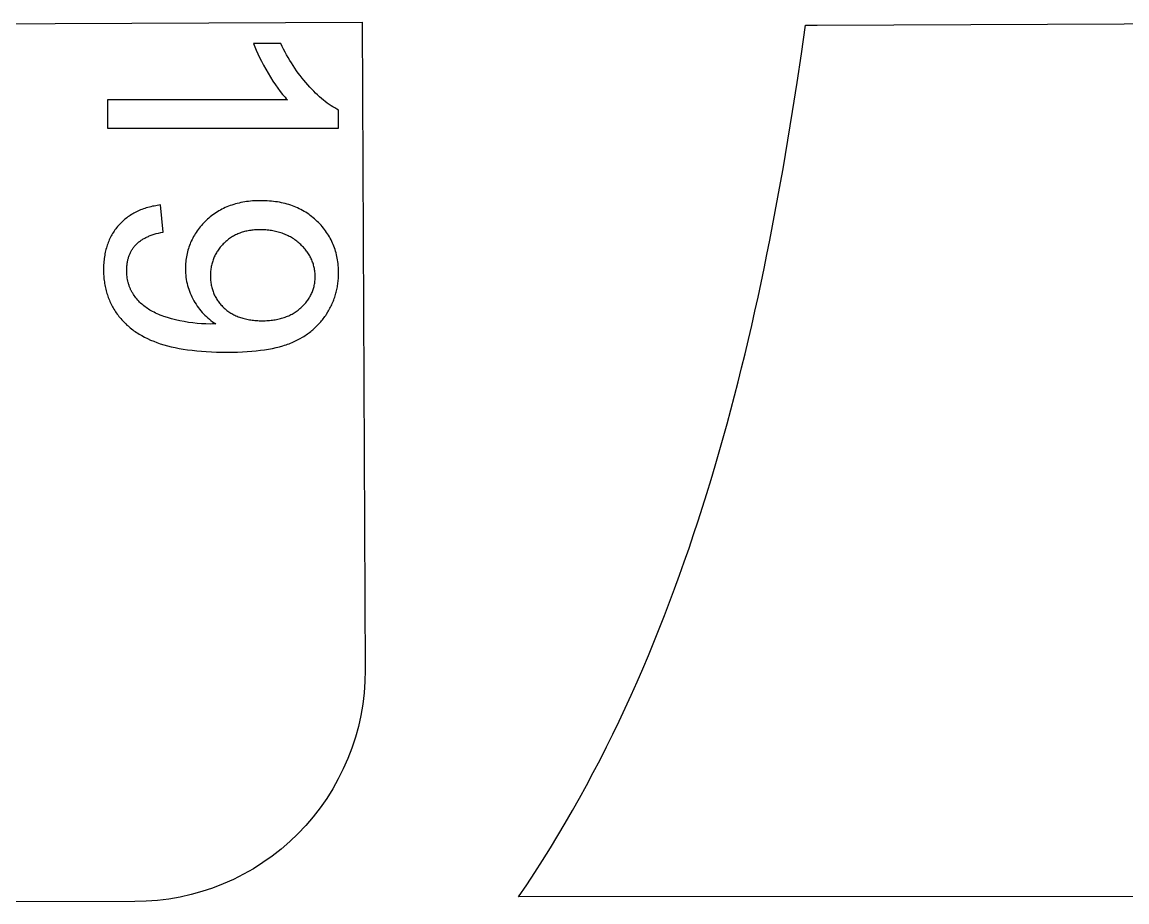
# Model space of a CAD drawing. Extents: x -8894 to -3022, y 6798 to 8329.
# Drawn here: x -4932.7 to -4692.9, y 7815.2 to 8006 of the extents above; entities that cross this region are included whole.
import ezdxf

# ---------------------------------------------------------------- set-up
doc = ezdxf.new("R2010")
doc.units = 0
doc.layers.add('LAYER_03', color=7, linetype='CONTINUOUS')
doc.layers.add('STEVILKE', color=7, linetype='CONTINUOUS')

msp = doc.modelspace()

# ---------------------------------------------------------------- linework, layer by layer
at = {"layer": 'LAYER_03'}
msp.add_lwpolyline([(-5008.86, 8005.37), (-4858.86, 8006.01), (-4858.25, 7865.48, -0.415363), (-4908.23, 7815.26), (-5058.73, 7815.2)], format="xyb", dxfattribs=at)
msp.add_lwpolyline([(-4659.52, 7816.34), (-4824.95, 7816.27), (-4823.16, 7818.9), (-4821.42, 7821.55), (-4819.71, 7824.21), (-4818.04, 7826.89), (-4816.4, 7829.58), (-4814.79, 7832.28), (-4813.22, 7835), (-4811.68, 7837.73), (-4810.18, 7840.48), (-4808.71, 7843.24), (-4807.26, 7846.01), (-4805.85, 7848.8), (-4804.47, 7851.6), (-4803.12, 7854.41), (-4801.79, 7857.23), (-4800.5, 7860.06), (-4799.23, 7862.91), (-4797.99, 7865.76), (-4796.77, 7868.63), (-4795.58, 7871.51), (-4794.42, 7874.39), (-4793.28, 7877.29), (-4792.16, 7880.2), (-4791.07, 7883.12), (-4790, 7886.05), (-4788.96, 7888.98), (-4787.94, 7891.93), (-4786.94, 7894.89), (-4785.96, 7897.85), (-4785, 7900.83), (-4784.07, 7903.81), (-4783.15, 7906.8), (-4782.26, 7909.8), (-4781.38, 7912.81), (-4780.52, 7915.83), (-4779.69, 7918.85), (-4778.87, 7921.89), (-4778.07, 7924.93), (-4777.29, 7927.97), (-4776.52, 7931.03), (-4775.78, 7934.09), (-4775.05, 7937.15), (-4774.34, 7940.22), (-4773.64, 7943.3), (-4772.96, 7946.38), (-4772.3, 7949.46), (-4771.65, 7952.55), (-4771.02, 7955.64), (-4770.4, 7958.73), (-4769.8, 7961.82), (-4769.22, 7964.92), (-4768.64, 7968.02), (-4768.08, 7971.12), (-4767.54, 7974.22), (-4767, 7977.33), (-4766.48, 7980.44), (-4765.97, 7983.55), (-4765.47, 7986.66), (-4764.5, 7992.89), (-4763.56, 7999.12), (-4762.66, 8005.36), (-4760.15, 8005.37), (-4610.15, 8006.01)], dxfattribs=at)
at = {"layer": 'STEVILKE'}
for p, q in [((-4888.06, 7958.77), (-4888.26, 7958.61)), ((-4887.86, 7958.93), (-4888.06, 7958.77)), ((-4887.65, 7959.08), (-4887.86, 7958.93)), ((-4887.44, 7959.22), (-4887.65, 7959.08)), ((-4887.23, 7959.36), (-4887.44, 7959.22)), ((-4887.02, 7959.49), (-4887.23, 7959.36)), ((-4886.8, 7959.62), (-4887.02, 7959.49)), ((-4886.57, 7959.74), (-4886.8, 7959.62)), ((-4886.35, 7959.85), (-4886.57, 7959.74)), ((-4886.12, 7959.96), (-4886.35, 7959.85)), ((-4885.88, 7960.07), (-4886.12, 7959.96)), ((-4885.65, 7960.17), (-4885.88, 7960.07)), ((-4885.41, 7960.26), (-4885.65, 7960.17)), ((-4885.16, 7960.35), (-4885.41, 7960.26)), ((-4884.91, 7960.43), (-4885.16, 7960.35)), ((-4884.66, 7960.5), (-4884.91, 7960.43)), ((-4884.41, 7960.57), (-4884.66, 7960.5)), ((-4884.15, 7960.64), (-4884.41, 7960.57)), ((-4883.89, 7960.7), (-4884.15, 7960.64)), ((-4883.62, 7960.75), (-4883.89, 7960.7)), ((-4883.36, 7960.8), (-4883.62, 7960.75)), ((-4883.08, 7960.84), (-4883.36, 7960.8)), ((-4882.81, 7960.88), (-4883.08, 7960.84)), ((-4882.53, 7960.91), (-4882.81, 7960.88)), ((-4882.25, 7960.93), (-4882.53, 7960.91)), ((-4881.96, 7960.95), (-4882.25, 7960.93)), ((-4881.67, 7960.97), (-4881.96, 7960.95)), ((-4881.38, 7960.98), (-4881.67, 7960.97)), ((-4881.08, 7960.98), (-4881.38, 7960.98)), ((-4880.75, 7960.98), (-4881.08, 7960.98)), ((-4880.42, 7960.97), (-4880.75, 7960.98)), ((-4880.1, 7960.95), (-4880.42, 7960.97)), ((-4879.78, 7960.93), (-4880.1, 7960.95)), ((-4879.47, 7960.91), (-4879.78, 7960.93)), ((-4879.16, 7960.87), (-4879.47, 7960.91)), ((-4878.85, 7960.83), (-4879.16, 7960.87)), ((-4878.55, 7960.79), (-4878.85, 7960.83)), ((-4878.25, 7960.74), (-4878.55, 7960.79)), ((-4877.95, 7960.68), (-4878.25, 7960.74)), ((-4877.66, 7960.62), (-4877.95, 7960.68)), ((-4877.37, 7960.55), (-4877.66, 7960.62)), ((-4877.09, 7960.48), (-4877.37, 7960.55)), ((-4876.81, 7960.4), (-4877.09, 7960.48)), ((-4876.53, 7960.31), (-4876.81, 7960.4)), ((-4876.26, 7960.22), (-4876.53, 7960.31)), ((-4875.99, 7960.12), (-4876.26, 7960.22)), ((-4875.73, 7960.02), (-4875.99, 7960.12)), ((-4875.46, 7959.91), (-4875.73, 7960.02)), ((-4875.21, 7959.79), (-4875.46, 7959.91)), ((-4874.95, 7959.67), (-4875.21, 7959.79)), ((-4874.7, 7959.55), (-4874.95, 7959.67)), ((-4874.46, 7959.41), (-4874.7, 7959.55)), ((-4874.22, 7959.27), (-4874.46, 7959.41)), ((-4873.98, 7959.13), (-4874.22, 7959.27)), ((-4873.75, 7958.98), (-4873.98, 7959.13)), ((-4873.52, 7958.82), (-4873.75, 7958.98)), ((-4873.29, 7958.66), (-4873.52, 7958.82)), ((-4890.28, 7956.37), (-4890.41, 7956.17)), ((-4890.14, 7956.58), (-4890.28, 7956.37)), ((-4890, 7956.77), (-4890.14, 7956.58)), ((-4889.85, 7956.97), (-4890, 7956.77)), ((-4889.69, 7957.17), (-4889.85, 7956.97)), ((-4889.53, 7957.36), (-4889.69, 7957.17)), ((-4889.37, 7957.55), (-4889.53, 7957.36)), ((-4889.2, 7957.73), (-4889.37, 7957.55)), ((-4889.02, 7957.92), (-4889.2, 7957.73)), ((-4888.84, 7958.1), (-4889.02, 7957.92)), ((-4888.65, 7958.28), (-4888.84, 7958.1)), ((-4888.46, 7958.45), (-4888.65, 7958.28)), ((-4888.26, 7958.61), (-4888.46, 7958.45)), ((-4873.07, 7958.49), (-4873.29, 7958.66)), ((-4872.85, 7958.31), (-4873.07, 7958.49)), ((-4872.63, 7958.13), (-4872.85, 7958.31)), ((-4872.42, 7957.95), (-4872.63, 7958.13)), ((-4872.22, 7957.76), (-4872.42, 7957.95)), ((-4872.02, 7957.56), (-4872.22, 7957.76)), ((-4871.83, 7957.37), (-4872.02, 7957.56)), ((-4871.64, 7957.17), (-4871.83, 7957.37)), ((-4871.46, 7956.97), (-4871.64, 7957.17)), ((-4871.29, 7956.77), (-4871.46, 7956.97)), ((-4871.12, 7956.57), (-4871.29, 7956.77)), ((-4870.96, 7956.36), (-4871.12, 7956.57)), ((-4870.81, 7956.16), (-4870.96, 7956.36)), ((-4891.4, 7953.97), (-4891.46, 7953.74)), ((-4891.33, 7954.2), (-4891.4, 7953.97)), ((-4891.25, 7954.43), (-4891.33, 7954.2)), ((-4891.16, 7954.66), (-4891.25, 7954.43)), ((-4891.07, 7954.88), (-4891.16, 7954.66)), ((-4890.98, 7955.1), (-4891.07, 7954.88)), ((-4890.87, 7955.32), (-4890.98, 7955.1)), ((-4890.77, 7955.54), (-4890.87, 7955.32)), ((-4890.65, 7955.75), (-4890.77, 7955.54)), ((-4890.53, 7955.96), (-4890.65, 7955.75)), ((-4890.41, 7956.17), (-4890.53, 7955.96)), ((-4870.66, 7955.95), (-4870.81, 7956.16)), ((-4870.52, 7955.74), (-4870.66, 7955.95)), ((-4870.39, 7955.52), (-4870.52, 7955.74)), ((-4870.26, 7955.31), (-4870.39, 7955.52)), ((-4870.14, 7955.09), (-4870.26, 7955.31)), ((-4870.03, 7954.87), (-4870.14, 7955.09)), ((-4869.92, 7954.65), (-4870.03, 7954.87)), ((-4869.82, 7954.42), (-4869.92, 7954.65)), ((-4869.72, 7954.2), (-4869.82, 7954.42)), ((-4869.64, 7953.97), (-4869.72, 7954.2)), ((-4869.55, 7953.74), (-4869.64, 7953.97)), ((-4891.79, 7951.77), (-4891.81, 7951.52)), ((-4891.81, 7951.52), (-4891.81, 7951.26)), ((-4891.77, 7952.03), (-4891.79, 7951.77)), ((-4891.74, 7952.28), (-4891.77, 7952.03)), ((-4891.71, 7952.53), (-4891.74, 7952.28)), ((-4891.67, 7952.78), (-4891.71, 7952.53)), ((-4891.63, 7953.02), (-4891.67, 7952.78)), ((-4891.58, 7953.26), (-4891.63, 7953.02)), ((-4891.53, 7953.5), (-4891.58, 7953.26)), ((-4891.46, 7953.74), (-4891.53, 7953.5)), ((-4869.48, 7953.51), (-4869.55, 7953.74)), ((-4869.41, 7953.28), (-4869.48, 7953.51)), ((-4869.35, 7953.04), (-4869.41, 7953.28)), ((-4869.29, 7952.8), (-4869.35, 7953.04)), ((-4869.24, 7952.56), (-4869.29, 7952.8)), ((-4869.2, 7952.32), (-4869.24, 7952.56)), ((-4869.17, 7952.07), (-4869.2, 7952.32)), ((-4869.14, 7951.83), (-4869.17, 7952.07)), ((-4869.11, 7951.58), (-4869.14, 7951.83)), ((-4869.1, 7951.33), (-4869.11, 7951.58)), ((-4891.81, 7951.26), (-4891.82, 7950.99)), ((-4891.82, 7950.99), (-4891.81, 7950.73)), ((-4891.81, 7950.73), (-4891.81, 7950.47)), ((-4891.81, 7950.47), (-4891.79, 7950.21)), ((-4891.79, 7950.21), (-4891.77, 7949.95)), ((-4891.77, 7949.95), (-4891.74, 7949.7)), ((-4891.74, 7949.7), (-4891.71, 7949.45)), ((-4891.71, 7949.45), (-4891.67, 7949.2)), ((-4891.67, 7949.2), (-4891.63, 7948.96)), ((-4869.28, 7948.92), (-4869.23, 7949.15)), ((-4869.23, 7949.15), (-4869.19, 7949.38)), ((-4869.19, 7949.38), (-4869.16, 7949.61)), ((-4869.16, 7949.61), (-4869.13, 7949.85)), ((-4869.13, 7949.85), (-4869.11, 7950.09)), ((-4869.11, 7950.09), (-4869.1, 7950.33)), ((-4869.09, 7951.08), (-4869.1, 7951.33)), ((-4869.1, 7950.33), (-4869.09, 7950.58)), ((-4869.08, 7950.82), (-4869.09, 7951.08)), ((-4869.09, 7950.58), (-4869.08, 7950.82)), ((-4891.63, 7948.96), (-4891.58, 7948.72)), ((-4891.58, 7948.72), (-4891.53, 7948.48)), ((-4891.53, 7948.48), (-4891.46, 7948.24)), ((-4891.46, 7948.24), (-4891.4, 7948.01)), ((-4891.4, 7948.01), (-4891.33, 7947.78)), ((-4891.33, 7947.78), (-4891.25, 7947.56)), ((-4891.25, 7947.56), (-4891.16, 7947.33)), ((-4891.16, 7947.33), (-4891.07, 7947.11)), ((-4891.07, 7947.11), (-4890.98, 7946.89)), ((-4890.98, 7946.89), (-4890.87, 7946.68)), ((-4890.87, 7946.68), (-4890.77, 7946.47)), ((-4870.18, 7946.53), (-4870.07, 7946.74)), ((-4870.07, 7946.74), (-4869.96, 7946.94)), ((-4869.96, 7946.94), (-4869.86, 7947.15)), ((-4869.86, 7947.15), (-4869.77, 7947.37)), ((-4869.77, 7947.37), (-4869.68, 7947.58)), ((-4869.68, 7947.58), (-4869.6, 7947.8)), ((-4869.6, 7947.8), (-4869.52, 7948.02)), ((-4869.52, 7948.02), (-4869.45, 7948.24)), ((-4869.45, 7948.24), (-4869.39, 7948.46)), ((-4869.39, 7948.46), (-4869.33, 7948.69)), ((-4869.33, 7948.69), (-4869.28, 7948.92)), ((-4890.77, 7946.47), (-4890.65, 7946.26)), ((-4890.65, 7946.26), (-4890.53, 7946.05)), ((-4890.53, 7946.05), (-4890.41, 7945.85)), ((-4890.41, 7945.85), (-4890.28, 7945.65)), ((-4890.28, 7945.65), (-4890.14, 7945.46)), ((-4890.14, 7945.46), (-4890, 7945.26)), ((-4890, 7945.26), (-4889.85, 7945.07)), ((-4889.85, 7945.07), (-4889.69, 7944.88)), ((-4889.69, 7944.88), (-4889.53, 7944.7)), ((-4889.53, 7944.7), (-4889.37, 7944.52)), ((-4889.37, 7944.52), (-4889.2, 7944.34)), ((-4889.2, 7944.34), (-4889.02, 7944.16)), ((-4871.99, 7944.23), (-4871.81, 7944.41)), ((-4871.81, 7944.41), (-4871.63, 7944.59)), ((-4871.63, 7944.59), (-4871.46, 7944.78)), ((-4871.46, 7944.78), (-4871.29, 7944.96)), ((-4871.29, 7944.96), (-4871.13, 7945.15)), ((-4871.13, 7945.15), (-4870.98, 7945.34)), ((-4870.98, 7945.34), (-4870.83, 7945.53)), ((-4870.83, 7945.53), (-4870.69, 7945.73)), ((-4870.69, 7945.73), (-4870.55, 7945.93)), ((-4870.55, 7945.93), (-4870.42, 7946.13)), ((-4870.42, 7946.13), (-4870.3, 7946.33)), ((-4870.3, 7946.33), (-4870.18, 7946.53)), ((-4889.02, 7944.16), (-4888.84, 7943.99)), ((-4888.84, 7943.99), (-4888.65, 7943.82)), ((-4888.65, 7943.82), (-4888.45, 7943.66)), ((-4888.45, 7943.66), (-4888.26, 7943.5)), ((-4888.26, 7943.5), (-4888.05, 7943.35)), ((-4888.05, 7943.35), (-4887.85, 7943.2)), ((-4887.85, 7943.2), (-4887.64, 7943.06)), ((-4887.64, 7943.06), (-4887.42, 7942.92)), ((-4887.42, 7942.92), (-4887.2, 7942.79)), ((-4887.2, 7942.79), (-4886.98, 7942.66)), ((-4886.98, 7942.66), (-4886.75, 7942.54)), ((-4886.75, 7942.54), (-4886.51, 7942.43)), ((-4886.51, 7942.43), (-4886.27, 7942.32)), ((-4886.27, 7942.32), (-4886.03, 7942.21)), ((-4886.03, 7942.21), (-4885.79, 7942.11)), ((-4885.79, 7942.11), (-4885.53, 7942.02)), ((-4885.53, 7942.02), (-4885.28, 7941.93)), ((-4885.28, 7941.93), (-4885.02, 7941.85)), ((-4876.1, 7941.86), (-4875.83, 7941.95)), ((-4875.83, 7941.95), (-4875.57, 7942.04)), ((-4875.57, 7942.04), (-4875.32, 7942.13)), ((-4875.32, 7942.13), (-4875.07, 7942.24)), ((-4875.07, 7942.24), (-4874.82, 7942.34)), ((-4874.82, 7942.34), (-4874.58, 7942.46)), ((-4874.58, 7942.46), (-4874.34, 7942.57)), ((-4874.34, 7942.57), (-4874.1, 7942.7)), ((-4874.1, 7942.7), (-4873.87, 7942.83)), ((-4873.87, 7942.83), (-4873.65, 7942.96)), ((-4873.65, 7942.96), (-4873.43, 7943.1)), ((-4873.43, 7943.1), (-4873.21, 7943.25)), ((-4873.21, 7943.25), (-4872.99, 7943.4)), ((-4872.99, 7943.4), (-4872.79, 7943.55)), ((-4872.79, 7943.55), (-4872.58, 7943.72)), ((-4872.58, 7943.72), (-4872.38, 7943.88)), ((-4872.38, 7943.88), (-4872.19, 7944.06)), ((-4872.19, 7944.06), (-4871.99, 7944.23)), ((-4885.02, 7941.85), (-4884.75, 7941.77)), ((-4884.75, 7941.77), (-4884.48, 7941.7)), ((-4884.48, 7941.7), (-4884.21, 7941.63)), ((-4884.21, 7941.63), (-4883.93, 7941.57)), ((-4883.93, 7941.57), (-4883.65, 7941.51)), ((-4883.65, 7941.51), (-4883.36, 7941.46)), ((-4883.36, 7941.46), (-4883.07, 7941.42)), ((-4883.07, 7941.42), (-4882.77, 7941.38)), ((-4882.77, 7941.38), (-4882.47, 7941.34)), ((-4882.47, 7941.34), (-4882.16, 7941.31)), ((-4882.16, 7941.31), (-4881.85, 7941.29)), ((-4881.85, 7941.29), (-4881.54, 7941.27)), ((-4881.54, 7941.27), (-4881.22, 7941.26)), ((-4881.22, 7941.26), (-4880.57, 7941.25)), ((-4880.57, 7941.25), (-4879.92, 7941.26)), ((-4879.92, 7941.26), (-4879.6, 7941.27)), ((-4879.6, 7941.27), (-4879.28, 7941.29)), ((-4879.28, 7941.29), (-4878.97, 7941.31)), ((-4878.97, 7941.31), (-4878.67, 7941.34)), ((-4878.67, 7941.34), (-4878.36, 7941.38)), ((-4878.36, 7941.38), (-4878.06, 7941.42)), ((-4878.06, 7941.42), (-4877.77, 7941.47)), ((-4877.77, 7941.47), (-4877.48, 7941.52)), ((-4877.48, 7941.52), (-4877.2, 7941.58)), ((-4877.2, 7941.58), (-4876.91, 7941.64)), ((-4876.91, 7941.64), (-4876.64, 7941.71)), ((-4876.64, 7941.71), (-4876.36, 7941.78)), ((-4876.36, 7941.78), (-4876.1, 7941.86))]:
    msp.add_line(p, q, dxfattribs=at)
for points in [[(-4875.08, 7989.13), (-4914.18, 7989.13), (-4914.18, 7983), (-4864.01, 7983), (-4864.01, 7986.95), (-4864.41, 7987.16), (-4864.82, 7987.39), (-4865.23, 7987.63), (-4865.64, 7987.89), (-4866.05, 7988.17), (-4866.46, 7988.47), (-4866.88, 7988.78), (-4867.29, 7989.11), (-4867.71, 7989.46), (-4868.13, 7989.83), (-4868.55, 7990.22), (-4868.98, 7990.62), (-4869.4, 7991.04), (-4869.83, 7991.48), (-4870.26, 7991.93), (-4870.69, 7992.4), (-4871.11, 7992.89), (-4871.53, 7993.39), (-4871.94, 7993.89), (-4872.34, 7994.41), (-4872.74, 7994.94), (-4873.12, 7995.47), (-4873.5, 7996.02), (-4873.87, 7996.58), (-4874.23, 7997.15), (-4874.59, 7997.72), (-4874.94, 7998.31), (-4875.27, 7998.91), (-4875.6, 7999.52), (-4875.93, 8000.14), (-4876.24, 8000.76), (-4876.55, 8001.4), (-4882.48, 8001.4), (-4882.2, 8000.67), (-4881.88, 7999.92), (-4881.54, 7999.15), (-4881.16, 7998.36), (-4880.75, 7997.54), (-4880.3, 7996.7), (-4879.82, 7995.83), (-4879.31, 7994.94), (-4878.78, 7994.07), (-4878.25, 7993.23), (-4877.72, 7992.44), (-4877.2, 7991.69), (-4876.67, 7990.99), (-4876.14, 7990.33), (-4875.61, 7989.71), (-4875.35, 7989.41)], [(-4902.62, 7966.36), (-4902.99, 7966.31), (-4903.35, 7966.26), (-4903.7, 7966.2), (-4904.05, 7966.13), (-4904.4, 7966.06), (-4904.74, 7965.98), (-4905.07, 7965.89), (-4905.4, 7965.8), (-4905.73, 7965.71), (-4906.05, 7965.61), (-4906.36, 7965.5), (-4906.67, 7965.39), (-4906.98, 7965.27), (-4907.28, 7965.14), (-4907.57, 7965.01), (-4907.86, 7964.87), (-4908.14, 7964.73), (-4908.42, 7964.58), (-4908.69, 7964.43), (-4908.96, 7964.27), (-4909.22, 7964.1), (-4909.48, 7963.93), (-4909.73, 7963.75), (-4909.98, 7963.57), (-4910.22, 7963.38), (-4910.46, 7963.19), (-4910.69, 7962.99), (-4910.92, 7962.78), (-4911.14, 7962.57), (-4911.36, 7962.35), (-4911.57, 7962.13), (-4911.77, 7961.9), (-4911.97, 7961.67), (-4912.17, 7961.43), (-4912.35, 7961.18), (-4912.54, 7960.94), (-4912.71, 7960.69), (-4912.88, 7960.43), (-4913.04, 7960.17), (-4913.2, 7959.91), (-4913.35, 7959.64), (-4913.49, 7959.37), (-4913.63, 7959.09), (-4913.76, 7958.81), (-4913.88, 7958.53), (-4914, 7958.24), (-4914.11, 7957.94), (-4914.21, 7957.65), (-4914.31, 7957.35), (-4914.4, 7957.04), (-4914.49, 7956.73), (-4914.57, 7956.42), (-4914.64, 7956.1), (-4914.71, 7955.78), (-4914.77, 7955.45), (-4914.82, 7955.12), (-4914.87, 7954.78), (-4914.91, 7954.45), (-4914.95, 7954.1), (-4914.98, 7953.75), (-4915, 7953.4), (-4915.02, 7953.05), (-4915.02, 7952.69), (-4915.03, 7952.32), (-4915.02, 7951.64), (-4915, 7951.3), (-4914.98, 7950.96), (-4914.96, 7950.63), (-4914.92, 7950.3), (-4914.89, 7949.97), (-4914.84, 7949.65), (-4914.79, 7949.33), (-4914.74, 7949.01), (-4914.68, 7948.69), (-4914.61, 7948.38), (-4914.54, 7948.07), (-4914.46, 7947.76), (-4914.38, 7947.46), (-4914.29, 7947.15), (-4914.19, 7946.85), (-4914.09, 7946.56), (-4913.98, 7946.26), (-4913.87, 7945.97), (-4913.75, 7945.68), (-4913.63, 7945.4), (-4913.5, 7945.12), (-4913.36, 7944.84), (-4913.22, 7944.56), (-4913.07, 7944.28), (-4912.92, 7944.01), (-4912.76, 7943.74), (-4912.59, 7943.48), (-4912.42, 7943.21), (-4912.25, 7942.95), (-4912.06, 7942.69), (-4911.87, 7942.44), (-4911.68, 7942.19), (-4911.48, 7941.94), (-4911.28, 7941.7), (-4911.07, 7941.46), (-4910.86, 7941.22), (-4910.64, 7940.99), (-4910.41, 7940.77), (-4910.18, 7940.54), (-4909.94, 7940.32), (-4909.7, 7940.11), (-4909.46, 7939.9), (-4909.21, 7939.69), (-4908.95, 7939.49), (-4908.69, 7939.29), (-4908.42, 7939.09), (-4908.15, 7938.9), (-4907.87, 7938.71), (-4907.59, 7938.53), (-4907.3, 7938.35), (-4907, 7938.18), (-4906.7, 7938.01), (-4906.09, 7937.67), (-4905.46, 7937.36), (-4904.8, 7937.06), (-4904.12, 7936.78), (-4903.42, 7936.51), (-4902.7, 7936.26), (-4901.94, 7936.02), (-4901.16, 7935.8), (-4900.34, 7935.6), (-4899.49, 7935.41), (-4898.62, 7935.24), (-4897.71, 7935.09), (-4896.77, 7934.95), (-4895.8, 7934.83), (-4894.8, 7934.72), (-4893.78, 7934.63), (-4892.72, 7934.56), (-4891.62, 7934.5), (-4890.5, 7934.46), (-4889.35, 7934.44), (-4888.17, 7934.43), (-4887.04, 7934.44), (-4885.94, 7934.46), (-4884.87, 7934.5), (-4883.84, 7934.56), (-4882.84, 7934.63), (-4881.88, 7934.72), (-4880.95, 7934.83), (-4880.05, 7934.95), (-4879.19, 7935.09), (-4878.36, 7935.25), (-4877.57, 7935.42), (-4876.81, 7935.61), (-4876.09, 7935.81), (-4875.74, 7935.92), (-4875.39, 7936.03), (-4875.06, 7936.15), (-4874.74, 7936.27), (-4874.42, 7936.4), (-4874.11, 7936.52), (-4873.51, 7936.79), (-4872.93, 7937.08), (-4872.37, 7937.38), (-4871.82, 7937.69), (-4871.56, 7937.86), (-4871.29, 7938.02), (-4871.04, 7938.2), (-4870.78, 7938.37), (-4870.53, 7938.55), (-4870.29, 7938.73), (-4870.05, 7938.92), (-4869.81, 7939.11), (-4869.58, 7939.3), (-4869.35, 7939.5), (-4869.13, 7939.7), (-4868.91, 7939.9), (-4868.7, 7940.11), (-4868.49, 7940.33), (-4868.28, 7940.54), (-4868.08, 7940.76), (-4867.88, 7940.99), (-4867.69, 7941.21), (-4867.5, 7941.44), (-4867.32, 7941.68), (-4867.14, 7941.92), (-4866.97, 7942.16), (-4866.8, 7942.41), (-4866.63, 7942.66), (-4866.31, 7943.17), (-4866.16, 7943.42), (-4866.01, 7943.68), (-4865.87, 7943.94), (-4865.74, 7944.2), (-4865.61, 7944.47), (-4865.48, 7944.73), (-4865.36, 7945), (-4865.25, 7945.27), (-4865.14, 7945.53), (-4865.03, 7945.81), (-4864.93, 7946.08), (-4864.84, 7946.35), (-4864.75, 7946.63), (-4864.66, 7946.91), (-4864.58, 7947.19), (-4864.51, 7947.47), (-4864.44, 7947.75), (-4864.37, 7948.03), (-4864.32, 7948.32), (-4864.26, 7948.61), (-4864.21, 7948.9), (-4864.17, 7949.19), (-4864.13, 7949.48), (-4864.1, 7949.77), (-4864.07, 7950.07), (-4864.05, 7950.37), (-4864.02, 7950.97), (-4864.01, 7951.57), (-4864.01, 7951.99), (-4864.02, 7952.41), (-4864.05, 7952.82), (-4864.08, 7953.22), (-4864.12, 7953.63), (-4864.17, 7954.02), (-4864.23, 7954.42), (-4864.3, 7954.8), (-4864.37, 7955.19), (-4864.46, 7955.57), (-4864.55, 7955.94), (-4864.66, 7956.31), (-4864.77, 7956.68), (-4864.89, 7957.04), (-4865.02, 7957.4), (-4865.16, 7957.75), (-4865.31, 7958.1), (-4865.47, 7958.45), (-4865.64, 7958.79), (-4865.82, 7959.12), (-4866, 7959.45), (-4866.2, 7959.78), (-4866.4, 7960.1), (-4866.61, 7960.42), (-4866.83, 7960.73), (-4867.07, 7961.04), (-4867.31, 7961.35), (-4867.55, 7961.65), (-4867.81, 7961.94), (-4868.08, 7962.23), (-4868.36, 7962.52), (-4868.64, 7962.8), (-4868.93, 7963.08), (-4869.23, 7963.35), (-4869.54, 7963.6), (-4869.85, 7963.85), (-4870.16, 7964.09), (-4870.48, 7964.33), (-4870.81, 7964.55), (-4871.14, 7964.76), (-4871.48, 7964.97), (-4871.83, 7965.17), (-4872.18, 7965.35), (-4872.53, 7965.53), (-4872.9, 7965.7), (-4873.26, 7965.87), (-4873.64, 7966.02), (-4874.02, 7966.16), (-4874.4, 7966.3), (-4874.79, 7966.43), (-4875.19, 7966.54), (-4875.59, 7966.65), (-4876, 7966.76), (-4876.42, 7966.85), (-4876.84, 7966.93), (-4877.26, 7967), (-4877.69, 7967.07), (-4878.13, 7967.13), (-4878.57, 7967.18), (-4879.02, 7967.21), (-4879.48, 7967.25), (-4879.94, 7967.27), (-4880.4, 7967.28), (-4880.88, 7967.28), (-4881.33, 7967.28), (-4881.79, 7967.27), (-4882.23, 7967.25), (-4882.67, 7967.22), (-4883.11, 7967.18), (-4883.54, 7967.13), (-4883.96, 7967.08), (-4884.38, 7967.02), (-4884.79, 7966.94), (-4885.2, 7966.87), (-4885.6, 7966.78), (-4886, 7966.68), (-4886.39, 7966.58), (-4886.77, 7966.46), (-4887.15, 7966.34), (-4887.52, 7966.21), (-4887.89, 7966.07), (-4888.25, 7965.93), (-4888.61, 7965.77), (-4888.96, 7965.61), (-4889.31, 7965.44), (-4889.65, 7965.25), (-4889.98, 7965.07), (-4890.31, 7964.87), (-4890.63, 7964.66), (-4890.95, 7964.45), (-4891.26, 7964.23), (-4891.57, 7964), (-4891.87, 7963.76), (-4892.16, 7963.51), (-4892.45, 7963.25), (-4892.74, 7962.99), (-4893.01, 7962.72), (-4893.28, 7962.45), (-4893.54, 7962.17), (-4893.79, 7961.89), (-4894.03, 7961.6), (-4894.27, 7961.31), (-4894.49, 7961.02), (-4894.71, 7960.72), (-4894.91, 7960.42), (-4895.11, 7960.12), (-4895.3, 7959.81), (-4895.48, 7959.5), (-4895.65, 7959.19), (-4895.81, 7958.87), (-4895.97, 7958.54), (-4896.11, 7958.22), (-4896.25, 7957.89), (-4896.38, 7957.55), (-4896.49, 7957.22), (-4896.6, 7956.88), (-4896.7, 7956.53), (-4896.8, 7956.18), (-4896.88, 7955.83), (-4896.96, 7955.47), (-4897.02, 7955.12), (-4897.08, 7954.75), (-4897.13, 7954.38), (-4897.17, 7954.01), (-4897.2, 7953.64), (-4897.22, 7953.26), (-4897.23, 7952.88), (-4897.24, 7952.49), (-4897.23, 7952.03), (-4897.21, 7951.57), (-4897.17, 7951.12), (-4897.12, 7950.67), (-4897.06, 7950.22), (-4896.98, 7949.78), (-4896.89, 7949.34), (-4896.78, 7948.91), (-4896.66, 7948.48), (-4896.52, 7948.06), (-4896.37, 7947.63), (-4896.21, 7947.22), (-4896.03, 7946.8), (-4895.84, 7946.4), (-4895.63, 7945.99), (-4895.41, 7945.59), (-4895.18, 7945.2), (-4894.94, 7944.82), (-4894.69, 7944.44), (-4894.43, 7944.08), (-4894.17, 7943.73), (-4893.89, 7943.39), (-4893.61, 7943.06), (-4893.31, 7942.74), (-4893.01, 7942.43), (-4892.7, 7942.13), (-4892.38, 7941.85), (-4892.05, 7941.57), (-4891.72, 7941.3), (-4891.37, 7941.04), (-4891.02, 7940.8), (-4890.66, 7940.56), (-4891.37, 7940.54), (-4891.89, 7940.53), (-4892.84, 7940.54), (-4893.79, 7940.59), (-4894.73, 7940.66), (-4895.67, 7940.76), (-4896.6, 7940.89), (-4897.53, 7941.05), (-4898.46, 7941.23), (-4899.38, 7941.45), (-4900.28, 7941.69), (-4901.13, 7941.94), (-4901.93, 7942.2), (-4902.31, 7942.34), (-4902.69, 7942.48), (-4903.05, 7942.63), (-4903.39, 7942.77), (-4903.73, 7942.92), (-4904.05, 7943.08), (-4904.36, 7943.24), (-4904.66, 7943.4), (-4904.95, 7943.56), (-4905.23, 7943.73), (-4905.5, 7943.91), (-4905.76, 7944.09), (-4906.01, 7944.27), (-4906.26, 7944.46), (-4906.5, 7944.66), (-4906.73, 7944.86), (-4906.96, 7945.07), (-4907.18, 7945.29), (-4907.39, 7945.51), (-4907.59, 7945.74), (-4907.79, 7945.97), (-4907.99, 7946.21), (-4908.17, 7946.45), (-4908.35, 7946.71), (-4908.52, 7946.96), (-4908.69, 7947.23), (-4908.77, 7947.36), (-4908.85, 7947.5), (-4908.92, 7947.63), (-4908.99, 7947.77), (-4909.06, 7947.91), (-4909.13, 7948.05), (-4909.19, 7948.19), (-4909.26, 7948.34), (-4909.31, 7948.48), (-4909.37, 7948.63), (-4909.43, 7948.77), (-4909.48, 7948.92), (-4909.53, 7949.07), (-4909.57, 7949.22), (-4909.62, 7949.38), (-4909.66, 7949.53), (-4909.74, 7949.84), (-4909.8, 7950.16), (-4909.86, 7950.49), (-4909.9, 7950.82), (-4909.94, 7951.15), (-4909.96, 7951.49), (-4909.98, 7951.83), (-4909.98, 7952.19), (-4909.98, 7952.39), (-4909.98, 7952.59), (-4909.97, 7952.8), (-4909.95, 7952.99), (-4909.94, 7953.19), (-4909.92, 7953.38), (-4909.89, 7953.58), (-4909.87, 7953.76), (-4909.84, 7953.95), (-4909.8, 7954.14), (-4909.76, 7954.32), (-4909.72, 7954.5), (-4909.67, 7954.68), (-4909.62, 7954.85), (-4909.57, 7955.02), (-4909.52, 7955.19), (-4909.45, 7955.36), (-4909.39, 7955.53), (-4909.32, 7955.69), (-4909.25, 7955.85), (-4909.18, 7956.01), (-4909.1, 7956.17), (-4909.02, 7956.32), (-4908.93, 7956.47), (-4908.84, 7956.62), (-4908.75, 7956.77), (-4908.65, 7956.92), (-4908.55, 7957.06), (-4908.44, 7957.2), (-4908.34, 7957.34), (-4908.22, 7957.47), (-4908.11, 7957.61), (-4907.99, 7957.74), (-4907.87, 7957.86), (-4907.74, 7957.99), (-4907.6, 7958.11), (-4907.47, 7958.23), (-4907.33, 7958.35), (-4907.18, 7958.46), (-4907.03, 7958.58), (-4906.87, 7958.69), (-4906.71, 7958.79), (-4906.55, 7958.9), (-4906.38, 7959), (-4906.21, 7959.1), (-4906.03, 7959.19), (-4905.85, 7959.29), (-4905.66, 7959.38), (-4905.47, 7959.47), (-4905.28, 7959.55), (-4905.08, 7959.63), (-4904.87, 7959.71), (-4904.67, 7959.79), (-4904.45, 7959.87), (-4904.01, 7960.01), (-4903.56, 7960.14), (-4903.08, 7960.26), (-4902.59, 7960.37), (-4902.08, 7960.47)]]:
    msp.add_lwpolyline(points, close=True, dxfattribs=at)

doc.saveas('drawing.dxf')
